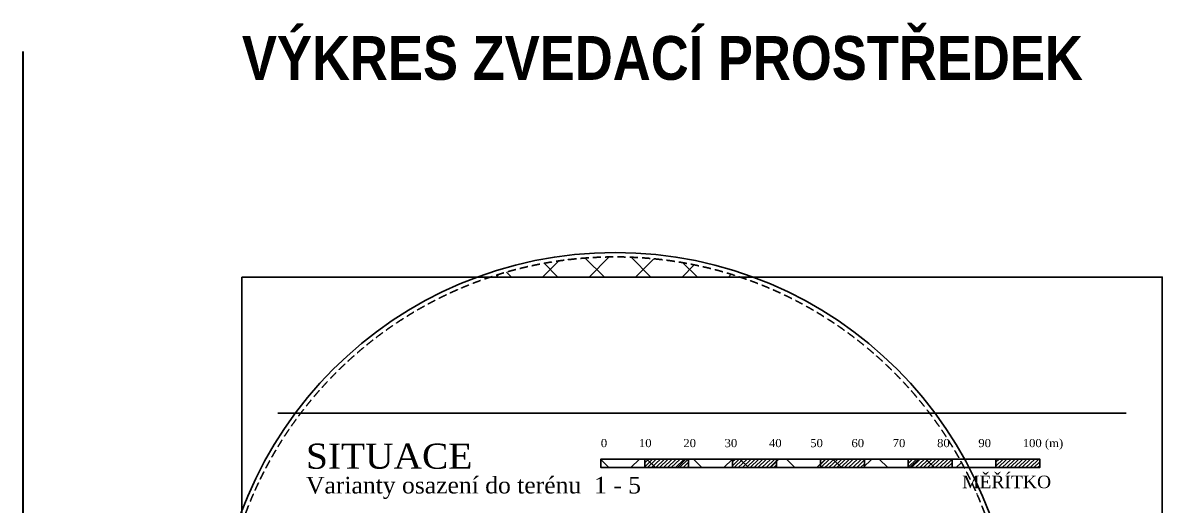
# Model space of a CAD drawing. Header units: millimetres. Extents: x -51 to 2999949, y -1641567 to 415040.
# Drawn here: x 2739949 to 2999949, y 303947 to 414025 of the extents above; entities that cross this region are included whole.
import ezdxf

# ---------------------------------------------------------------- set-up
doc = ezdxf.new("R2010")
doc.units = ezdxf.units.MM
doc.header["$LTSCALE"] = 75
doc.header["$MEASUREMENT"] = 0
doc.linetypes.add('ČÁRKOVANÁ', pattern=[0.75, 0.5, -0.25])
doc.layers.get('0').update_dxf_attribs({"linetype": 'CONTINUOUS'})
doc.layers.add('dělící čára', color=140, linetype='CONTINUOUS', lineweight=30)
for name, color, linetype in [('max dosah ramene', 210, 'CONTINUOUS'), ('ZEMINA', 7, 'CONTINUOUS'), ('žákaz jeřáb', 10, 'CONTINUOUS')]:
    doc.layers.add(name, color=color, linetype=linetype)
doc.styles.add('názvy výkresů', font='ariblk.ttf', dxfattribs={"width": 0.75, "height": 10000})
doc.styles.add('TIMESNEWROMAN', font='times.ttf')

msp = doc.modelspace()

# ---------------------------------------------------------------- hatches: boundary and pattern name
at = {"layer": 'žákaz jeřáb'}
h = msp.add_hatch(dxfattribs=at)
h.set_pattern_fill('ANSI37', color=256, scale=60000)
h.set_pattern_definition([(45, (-1504317.5, 203952.6), (-5303.301, 5303.301), []), (135, (-1504317.5, 203952.6), (-5303.301, -5303.301), [])])
h.paths.add_polyline_path([(2946881.7648, 324920.1745, 0.1515681099), (2903533.9166, 356001.2066), (2846705.643, 356001.2066, 0.1515681099), (2803357.7949, 324920.1745)], flags=0)
h.paths.add_polyline_path([(2785119.7798, 270604.2697, 1), (2965119.7798, 270604.2697, 1)])
h.paths.add_polyline_path([(2871851.0381, 314478.346), (2953701.3644, 314478.346, 0.1872372138), (2903533.9166, 356001.2066), (2846705.643, 356001.2066, 0.2342791556), (2789948.9938, 299689.2692), (2789948.9938, 241519.2701, 0.2997391397), (2868209.843, 180869.9241), (2868209.843, 284515.909), (2958209.843, 284515.909), (2964038.0923, 284515.909, 0.0825141021), (2954761.2261, 312523.7166), (2951990.8873, 312523.7166), (2871851.0381, 312523.7166)], flags=16)
h.paths.add_polyline_path([(2789948.9938, 299689.2692, 0.0824545533), (2785119.7798, 270604.2697, 0.0824545533), (2789948.9938, 241519.2701)], flags=17)
h.paths.add_polyline_path([(2821497.7357, 252469.9758), (2852845.8431, 252469.9758), (2852845.8431, 257666.3928), (2821497.7357, 257666.3928)], flags=8)
h.paths.add_polyline_path([(2871283.5101, 316115.4455), (2975364.0177, 316115.4455), (2975364.0177, 320089.0948), (2871283.5101, 320089.0948)], flags=9)
h.paths.add_polyline_path([(2803571.9723, 304422.8408), (2880195.2487, 304422.8408), (2880195.2487, 312523.0126), (2803571.9723, 312523.0126)], flags=8)
h.paths.add_polyline_path([(2953517.4973, 306225.2928), (2974784.5058, 306225.2928), (2974784.5058, 312338.6673), (2953517.4973, 312338.6673)], flags=9)
h.paths.add_polyline_path([(2802589.4206, 309061.0528), (2842580.4907, 309061.0528), (2842580.4907, 321287.8655), (2802589.4206, 321287.8655)], flags=8)

# ---------------------------------------------------------------- linework, layer by layer
msp.add_line((2798166.6185, 324920.1745), (2991752.1823, 324920.1745))
msp.add_lwpolyline([(2789948.9938, 356001.2066), (2789948.9938, 59001.2066), (2999948.9938, 59001.2066), (2999948.9938, 356001.2066)], close=True)
for points in [[(2871851.0381, 312523.7166), (2881855.6645, 312523.7166), (2881855.6645, 314478.346), (2891860.2843, 314478.346), (2891860.2843, 312523.7166), (2901864.9041, 312523.7166), (2901864.9041, 314478.346), (2911972.395, 314478.346), (2911972.395, 312523.7166), (2921977.0279, 312523.7166), (2921977.0279, 314478.346), (2931981.6346, 314478.346), (2931981.6346, 312523.7166), (2941986.2675, 312523.7166), (2941986.2675, 314478.346), (2951990.8873, 314478.346), (2951990.8873, 312523.7166), (2961995.5072, 312523.7166), (2961995.5072, 314478.346), (2871851.0381, 314478.346), (2871851.0381, 312523.7166), (2962098.3783, 312523.7166)], [(2881855.6645, 313603.8893), (2882730.1081, 314478.346), (2882832.9792, 314478.346)], [(2881855.6645, 312729.4588), (2883604.5386, 314478.346), (2883707.4097, 314478.346)], [(2882498.635, 312523.7166), (2884478.9821, 314478.346), (2884607.5841, 314478.346)], [(2883398.7964, 312523.7166), (2885482.0146, 314478.346), (2885584.8857, 314478.346)], [(2884376.098, 312523.7166), (2886356.4582, 314478.346), (2886459.3293, 314478.346)], [(2885250.5546, 312523.7166), (2887230.9018, 314478.346), (2887359.4906, 314478.346)], [(2886150.7029, 312523.7166), (2888105.3322, 314478.346), (2888233.9211, 314478.346)], [(2887025.1465, 312523.7166), (2889005.4936, 314478.346), (2889108.3778, 314478.346)], [(2887899.5901, 312523.7166), (2889982.8083, 314478.346), (2890085.6794, 314478.346)], [(2888876.8916, 312523.7166), (2890857.2519, 314478.346), (2890985.8407, 314478.346)], [(2889777.0661, 312523.7166), (2891757.4132, 314478.346), (2891860.2843, 314478.346)], [(2890651.4966, 312523.7166), (2891860.2843, 313732.5044), (2891963.1554, 313732.5044)], [(2891525.9402, 312523.7166), (2891860.2843, 312832.3299), (2891963.1554, 312832.3299)], [(2901864.9041, 313938.2466), (2902507.8746, 314478.346), (2902636.4766, 314478.346)], [(2901864.9041, 312960.9188), (2903408.036, 314478.346), (2903510.9071, 314478.346)], [(2902302.1194, 312523.7166), (2904282.4665, 314478.346), (2904385.3507, 314478.346)], [(2903176.5629, 312523.7166), (2905259.7942, 314478.346), (2905388.3831, 314478.346)], [(2904179.5954, 312523.7166), (2906159.9425, 314478.346), (2906262.8136, 314478.346)], [(2905054.039, 312523.7166), (2907034.3861, 314478.346), (2907137.2703, 314478.346)], [(2905928.4825, 312523.7166), (2907908.8297, 314478.346), (2908011.7008, 314478.346)], [(2906802.913, 312523.7166), (2908783.2602, 314478.346), (2908886.1443, 314478.346)], [(2907677.3566, 312523.7166), (2909657.7168, 314478.346), (2909786.3057, 314478.346)], [(2908577.518, 312523.7166), (2910660.7362, 314478.346), (2910763.6073, 314478.346)], [(2909554.8326, 312523.7166), (2911535.1798, 314478.346), (2911638.064, 314478.346)], [(2910429.2762, 312523.7166), (2911972.395, 314041.1177), (2912075.2792, 314041.1177)], [(2911303.7067, 312523.7166), (2911972.395, 313166.6872), (2912075.2792, 313166.6872)], [(2921977.0279, 314169.7065), (2922311.359, 314478.346), (2922414.2432, 314478.346)], [(2921977.0279, 313269.5583), (2923185.8156, 314478.346), (2923288.6867, 314478.346)], [(2922079.899, 312523.7166), (2924060.2461, 314478.346), (2924188.835, 314478.346)], [(2922980.0473, 312523.7166), (2925063.2786, 314478.346), (2925166.1628, 314478.346)], [(2923854.5039, 312523.7166), (2925937.7222, 314478.346), (2926040.5933, 314478.346)], [(2924831.8055, 312523.7166), (2926812.1527, 314478.346), (2926915.0368, 314478.346)], [(2925706.2491, 312523.7166), (2927686.6093, 314478.346), (2927815.1982, 314478.346)], [(2926606.4105, 312523.7166), (2928586.7576, 314478.346), (2928689.6287, 314478.346)], [(2927480.841, 312523.7166), (2929461.2012, 314478.346), (2929564.0723, 314478.346)], [(2928355.2976, 312523.7166), (2930438.5158, 314478.346), (2930567.1047, 314478.346)], [(2929332.5992, 312523.7166), (2931312.9463, 314478.346), (2931441.5483, 314478.346)], [(2930232.7737, 312523.7166), (2931981.6346, 314272.6038), (2932084.5188, 314272.6038)], [(2931107.2041, 312523.7166), (2931981.6346, 313398.1471), (2932084.5188, 313398.1471)], [(2941986.2675, 314375.4749), (2942089.1386, 314478.346), (2942217.7275, 314478.346)], [(2941986.2675, 313501.0182), (2942989.3, 314478.346), (2943092.1842, 314478.346)], [(2941986.2675, 312626.5877), (2943863.7436, 314478.346), (2943966.6147, 314478.346)], [(2942757.8269, 312523.7166), (2944738.1741, 314478.346), (2944841.0452, 314478.346)], [(2943632.2705, 312523.7166), (2945715.5018, 314478.346), (2945844.0907, 314478.346)], [(2944635.303, 312523.7166), (2946615.6501, 314478.346), (2946718.5212, 314478.346)], [(2945509.7465, 312523.7166), (2947490.0937, 314478.346), (2947592.9778, 314478.346)], [(2946384.1901, 312523.7166), (2948364.5372, 314478.346), (2948467.4083, 314478.346)], [(2947258.6206, 312523.7166), (2949238.9677, 314478.346), (2949341.8388, 314478.346)], [(2948133.0642, 312523.7166), (2950242.0133, 314478.346), (2950344.8844, 314478.346)], [(2949136.0966, 312523.7166), (2951116.4438, 314478.346), (2951219.3149, 314478.346)], [(2950010.5402, 312523.7166), (2951990.8873, 314478.346), (2952093.7715, 314478.346)], [(2950884.9838, 312523.7166), (2951990.8873, 313603.8893), (2952093.7715, 313603.8893)], [(2951785.1321, 312523.7166), (2951990.8873, 312729.4588), (2952093.7715, 312729.4588)], [(2961995.5072, 312523.7166), (2972000.127, 312523.7166), (2972000.127, 314478.346), (2961995.5072, 314478.346), (2961995.5072, 312523.7166), (2962098.3783, 312523.7166)], [(2961995.5072, 313732.5044), (2962767.0666, 314478.346), (2962869.9507, 314478.346)], [(2961995.5072, 312832.3299), (2963641.5101, 314478.346), (2963744.3943, 314478.346)], [(2962535.6066, 312523.7166), (2964515.9537, 314478.346), (2964644.5426, 314478.346)], [(2963435.7549, 312523.7166), (2965518.9862, 314478.346), (2965621.8703, 314478.346)], [(2964413.0826, 312523.7166), (2966393.4297, 314478.346), (2966496.3008, 314478.346)], [(2965287.5131, 312523.7166), (2967267.8602, 314478.346), (2967396.4622, 314478.346)], [(2966187.6745, 312523.7166), (2968142.3038, 314478.346), (2968270.9058, 314478.346)], [(2967062.118, 312523.7166), (2969042.4652, 314478.346), (2969145.3363, 314478.346)], [(2967936.5485, 312523.7166), (2969916.8957, 314478.346), (2970019.7798, 314478.346)], [(2968811.0052, 312523.7166), (2970894.2234, 314478.346), (2971022.8123, 314478.346)], [(2969814.0246, 312523.7166), (2971794.3717, 314478.346), (2971897.2559, 314478.346)], [(2970688.4681, 312523.7166), (2972000.127, 313835.3755), (2972103.0111, 313835.3755)], [(2971562.9117, 312523.7166), (2972000.127, 312960.9188), (2972103.0111, 312960.9188)]]:
    msp.add_lwpolyline(points)
at = {"layer": 'dělící čára'}
msp.add_line((2739948.9938, 407501.2066), (2739948.9938, 7501.2066), dxfattribs=at)
at = {"layer": 'max dosah ramene'}
msp.add_circle((2875119.7798, 270604.2697), 91000, dxfattribs=at)
at = {"layer": 'max dosah ramene', "linetype": 'ČÁRKOVANÁ', "ltscale": 50}
msp.add_circle((2875119.7798, 270604.2697), 90000, dxfattribs=at)

# ---------------------------------------------------------------- texts
at = {"attachment_point": 7, "style": 'TIMESNEWROMAN'}
for s, insert, char_height, width in [('\\W1.04;SITUACE', (2804570.606, 312189.4902), 5726.351254, 39233.210613), ('\\W1.03;0\\~\\~\\~\\~\\~\\~\\~\\~\\~\\~10\\~\\~\\~\\~\\~\\~\\~\\~\\~\\~20\\~\\~\\~\\~\\~\\~\\~\\~\\~30\\~\\~\\~\\~\\~\\~\\~\\~\\~\\~40\\~\\~\\~\\~\\~\\~\\~\\~\\~50\\~\\~\\~\\~\\~\\~\\~\\~\\~60\\~\\~\\~\\~\\~\\~\\~\\~\\~70\\~\\~\\~\\~\\~\\~\\~\\~\\~\\~80\\~\\~\\~\\~\\~\\~\\~\\~\\~90\\~\\~\\~\\~\\~\\~\\~\\~\\~\\~100\\~(m)', (2871851.0381, 316587.4128), 1861.0337746, 104185.902222), ('\\W1.02;Varianty\\~osazení\\~do\\~terénu\\~\\~1\\~-\\~5', (2804570.606, 305373.9922), 3793.664797, 76615.213946), ('\\W1.03;MĚŘÍTKO', (2954305.5786, 307791.5676), 2863.160702, 21087.585931)]:
    msp.add_mtext(s, dxfattribs=dict(at, insert=insert, char_height=char_height, width=width))
at = {"layer": 'ZEMINA', "insert": (2789948.9938, 411001.2066), "char_height": 10000, "attachment_point": 1, "style": 'názvy výkresů'}
msp.add_mtext_dynamic_manual_height_columns('VÝKRES ZVEDACÍ PROSTŘEDEK', width=210798.953766, gutter_width=50000, heights=[34614.4957], dxfattribs=at)

doc.saveas('drawing.dxf')
